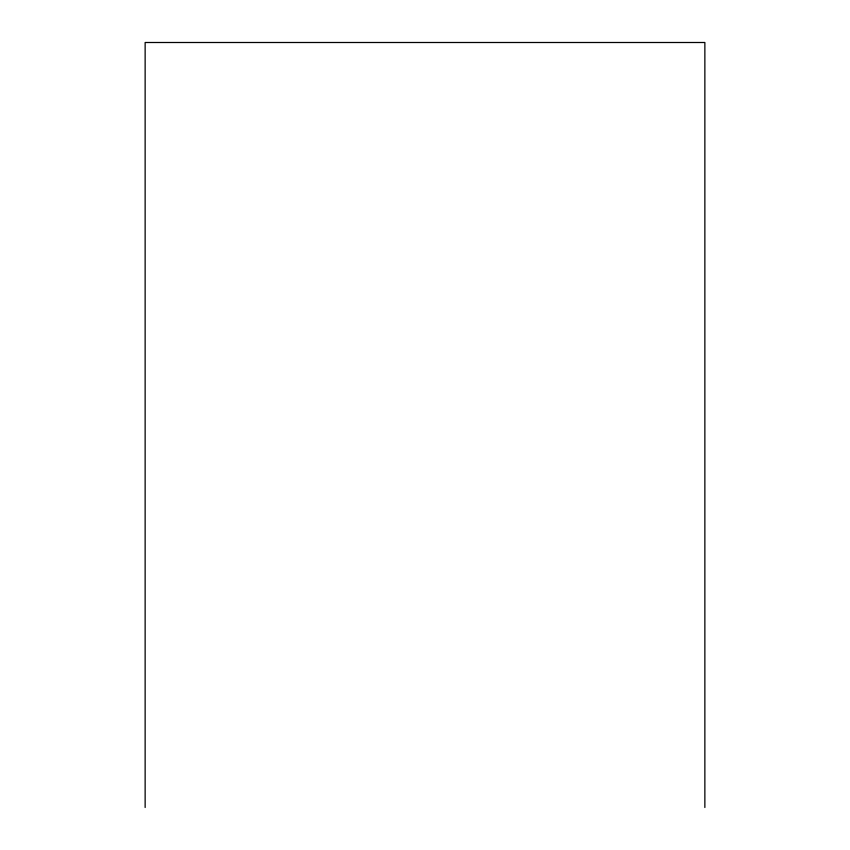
<?xml version="1.0" encoding="UTF-8"?>
<svg xmlns="http://www.w3.org/2000/svg" width="850" height="850" viewBox="0 0 850 850"><rect width="100%" height="100%" fill="white"/><g stroke="black" fill="none" stroke-linecap="round" stroke-linejoin="round"><path stroke-width="1.27" d="M704.862 807.5L704.862 42.5L145.137 42.5L145.137 807.5"/></g></svg>
